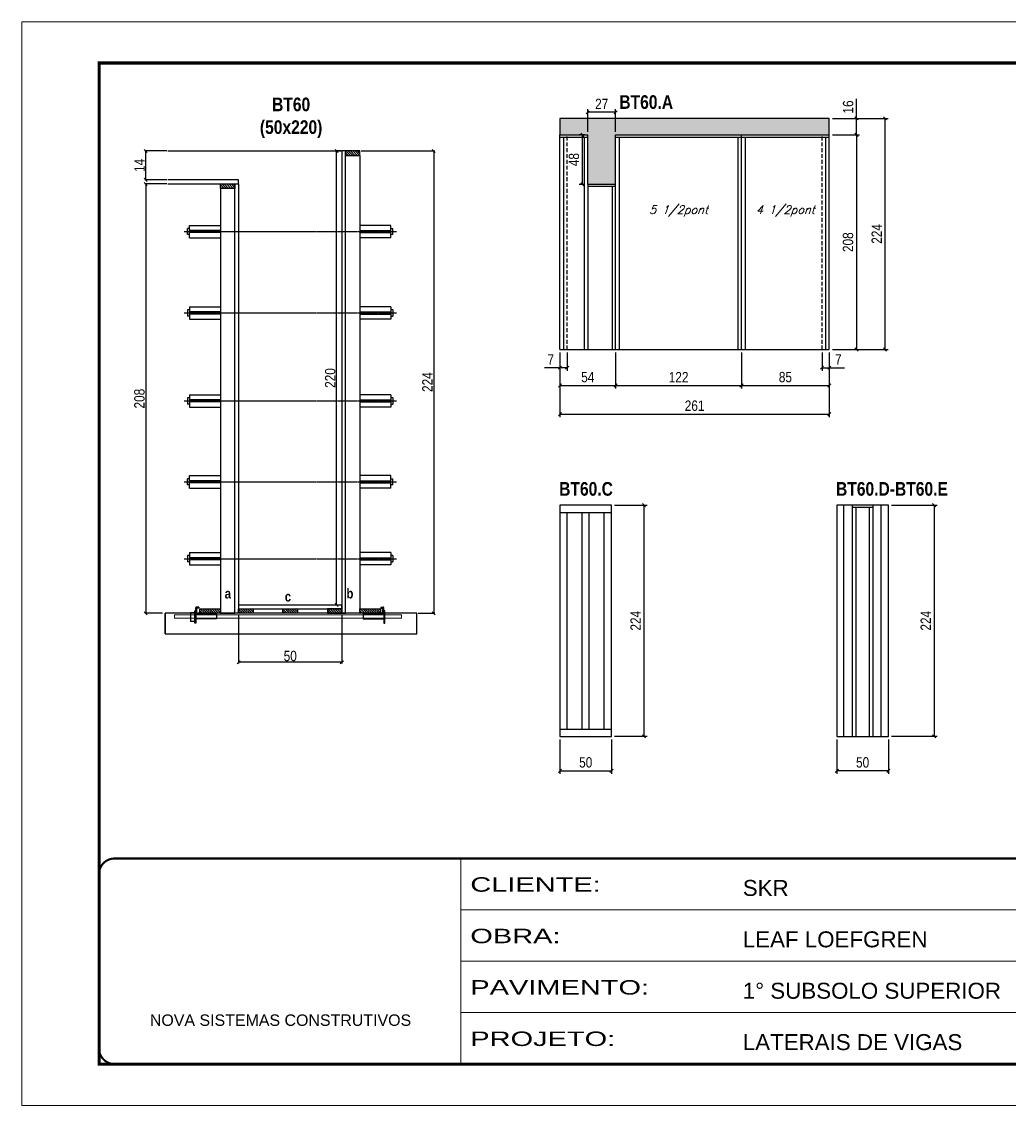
# Model space of a CAD drawing. Extents: x 3309 to 9590, y -2522 to 14608.
# Drawn here: x 8064 to 9021, y 4369 to 5419 of the extents above; entities that cross this region are included whole.
import ezdxf

# ---------------------------------------------------------------- set-up
doc = ezdxf.new("R2010")
doc.units = 0
for name, pattern in [('CONTINUO', [0]), ('DASHED', [0.75, 0.5, -0.25]), ('HIDDEN', [0.375, 0.25, -0.125])]:
    doc.linetypes.add(name, pattern=pattern)
for name, color, linetype in [('barrote', 251, 'Continuous'), ('COTA', 241, 'Continuous'), ('detalhes', 4, 'Continuous'), ('NOMENCLATURA', 7, 'Continuous'), ('Painéis', 200, 'Continuous'), ('presilha', 1, 'Continuous'), ('SARR_2.2x10', 60, 'Continuous'), ('SARR_2.2x7', 40, 'Continuous'), ('SARR_3.5x7', 81, 'Continuous'), ('TENSOR', 3, 'Continuous'), ('texto', 7, 'Continuous')]:
    doc.layers.add(name, color=color, linetype=linetype)
for name, color, linetype, lineweight in [('CONCRETO', 251, 'Continuous', 25), ('Folhas', 255, 'Continuous', 9), ('SARRAFO DE PRESSAO', 251, 'DASHED', 9), ('SCO-___-LAJ', 2, 'Continuous', 0)]:
    doc.layers.add(name, color=color, linetype=linetype, lineweight=lineweight)
doc.styles.add('ARIAL', font='arial.ttf')
doc.styles.add('COTA TECNICA', font='techl___.ttf', dxfattribs={"height": 10})
doc.styles.add('COTA TECNICA 2X', font='techl___.ttf', dxfattribs={"height": 10})
doc.styles.add('Romans', font='romans.shx')
doc.styles.add('TECNICA', font='techb___.ttf', dxfattribs={"height": 10})
doc.styles.add('Tecnologia', font='')
doc.styles.get('Tecnologia').set_extended_font_data('Forgotten Futurist')
doc.dimstyles.new('PAINEL', dxfattribs={"dimtxt": 10, "dimasz": 3, "dimexe": 3, "dimexo": 3, "dimgap": 3, "dimtad": 1, "dimdec": 1, "dimzin": 12, "dimdsep": 46, "dimtxsty": 'COTA TECNICA', "dimblk1": 'OBLIQUE', "dimblk2": 'OBLIQUE', "dimsah": 1, "dimcen": 0.9, "dimclrd": 4, "dimclre": 4, "dimclrt": 240, "dimadec": 1, "dimazin": 3, "dimtfac": 1, "dimtdec": 1, "dimtmove": 0, "dimatfit": 3, "dimfxl": 1, "dimtolj": 1, "dimtzin": 12, "dimarcsym": 0})
doc.dimstyles.new('SECAO', dxfattribs={"dimscale": 0.333333, "dimtxt": 5, "dimasz": 9, "dimexe": 3, "dimexo": 3, "dimgap": 3, "dimtad": 1, "dimdec": 1, "dimlfac": 0.5, "dimzin": 12, "dimdsep": 46, "dimtxsty": 'COTA TECNICA 2X', "dimblk1": 'OBLIQUE', "dimblk2": 'OBLIQUE', "dimsah": 1, "dimcen": 0.9, "dimclrd": 4, "dimclre": 4, "dimclrt": 240, "dimadec": 1, "dimazin": 3, "dimtfac": 1, "dimtdec": 1, "dimtmove": 0, "dimatfit": 3, "dimfxl": 1, "dimtolj": 1, "dimtzin": 12, "dimarcsym": 0})

# ---------------------------------------------------------------- blocks, each defined once
blk = doc.blocks.new('9999999999')
at = {"color": 30, "linetype": 'CONTINUO'}
for p, q in [((98564.6, 34230.2), (98564.6, 34429.4)), ((98564.6, 34379.6), (99584, 34379.6)), ((98564.6, 34329.8), (99488, 34329.8)), ((98564.6, 34280), (99488, 34280))]:
    blk.add_line(p, q, dxfattribs=at)
at = {"color": 30, "linetype": 'CONTINUO', "const_width": 2}
blk.add_lwpolyline([(99584, 34230.2), (99584, 34414.4, 0.414214), (99569, 34429.4), (98229, 34429.4, 0.414214), (98214, 34414.4), (98214, 34245.2, 0.414214), (98229, 34230.2), (99584, 34230.2)], format="xyb", dxfattribs=at)
at = {"layer": 'Folhas'}
blk.add_lwpolyline([(98139, 34190.2), (99624, 34190.2), (99624, 35240.2), (98139, 35240.2)], close=True, dxfattribs=at)
at = {"layer": 'Folhas', "color": 30, "const_width": 3}
blk.add_lwpolyline([(98214, 34230.2), (99584, 34230.2), (99584, 35200.2), (98214, 35200.2)], close=True, dxfattribs=at)
at = {"color": 7, "linetype": 'Continuous', "ltscale": 5, "style": 'ARIAL'}
for s, height, p in [('SKR', 15.48, (98837.7, 34393.1)), ('LEAF LOEFGREN', 15.483, (98837.7, 34343.3)), ('1° SUBSOLO SUPERIOR', 15.483, (98837.7, 34293.5)), ('NOVA SISTEMAS CONSTRUTIVOS', 11.059, (98263.2, 34267.2)), ('LATERAIS DE VIGAS', 15.483, (98837.7, 34243.7))]:
    blk.add_text(s, height=height, dxfattribs=at).set_placement(p)
at = {"layer": 'Folhas', "color": 7, "style": 'Tecnologia', "width": 1.5}
for s, p in [('CLIENTE:', (98573.7, 34397.2)), ('OBRA:', (98573.7, 34347.3)), ('PAVIMENTO:', (98573.7, 34297.5)), ('PROJETO:', (98573.7, 34247.7))]:
    blk.add_text(s, height=14, dxfattribs=at).set_placement(p)
blk = doc.blocks.new('_Oblique')
at = {"color": 0, "linetype": 'ByBlock', "lineweight": -2}
blk.add_line((-0.5, -0.5), (0.5, 0.5), dxfattribs=at)
blk = doc.blocks.new('*D1203')
at = {"layer": 'COTA', "color": 4, "lineweight": -2, "transparency": 16777216}
for p, q in [((8274.6, 4845), (8274.6, 4797.5)), ((8374.6, 4845), (8374.6, 4797.5)), ((8374.6, 4798.5), (8274.6, 4798.5))]:
    blk.add_line(p, q, dxfattribs=at)
at = {"layer": 'Defpoints', "color": 0, "transparency": 16777216}
for p in [(8274.6, 4846), (8374.6, 4846), (8274.6, 4798.5)]:
    blk.add_point(p, dxfattribs=at)
at = {"layer": 'COTA', "color": 4, "lineweight": -2, "transparency": 16777216, "xscale": 3, "yscale": 3, "zscale": 3, "rotation": 180}
blk.add_blockref('_Oblique', (8274.6, 4798.5), dxfattribs=at)
at = {"layer": 'COTA', "color": 4, "lineweight": -2, "transparency": 16777216, "xscale": 3, "yscale": 3, "zscale": 3}
blk.add_blockref('_Oblique', (8374.6, 4798.5), dxfattribs=at)
at = {"layer": 'COTA', "color": 240, "transparency": 16777216, "insert": (8324.6, 4804.6), "char_height": 10, "attachment_point": 5, "style": 'COTA TECNICA 2X'}
blk.add_mtext('\\A1;50', dxfattribs=at)
blk = doc.blocks.new('PRESILHA METÁLICA 1')
at = {"layer": 'presilha'}
for p, q in [((7.5, 10.6), (7.5, 19.9)), ((12, 21), (8.6, 21)), ((9, 11.6), (9, 18.9)), ((12, 19.5), (9.6, 19.5)), ((12, 21), (12, 19.5)), ((0, 13), (6, 13)), ((0, 13), (0, 0)), ((6, 0), (0, 0)), ((6, 15.5), (7.5, 15.5)), ((6, -2.5), (6, 15.5)), ((6, 13), (6, 0)), ((7.5, 15.5), (7.5, -2.5)), ((37.5, 4.1), (7.5, 4.1)), ((37.5, 11), (9.6, 11)), ((37.5, 11), (37.5, 4.1)), ((7.5, -2.5), (6, -2.5))]:
    blk.add_line(p, q, dxfattribs=at)
for centre, radius, start, end in [((8.6, 19.9), 1.14, 90, 180), ((9.6, 18.9), 0.57, 90, 180), ((9.6, 11.6), 0.57, 180, 270)]:
    blk.add_arc(centre, radius, start, end, dxfattribs=at)
blk = doc.blocks.new('PRESILHA METÁLICA 2')
at = {"layer": 'presilha'}
for p, q in [((-5.2, 23.5), (-5.2, 22)), ((-5.2, 23.5), (-1.9, 23.5)), ((-5.2, 22), (-2.8, 22)), ((-2.2, 14.1), (-2.2, 21.4)), ((0.8, 18), (-0.8, 18)), ((-0.8, 18), (-0.8, 0)), ((-0.8, 14.6), (-0.8, 22.4)), ((0.8, 0), (0.8, 18)), ((-30.8, 13.5), (-30.8, 6.6)), ((-30.8, 13.5), (-2.8, 13.5)), ((-30.8, 6.6), (-0.8, 6.6)), ((-0.8, 0), (0.8, 0))]:
    blk.add_line(p, q, dxfattribs=at)
for centre, radius, start, end in [((-2.8, 21.4), 0.57, 0, 90), ((-1.9, 22.4), 1.14, 0, 90), ((-2.8, 14.1), 0.57, 270, 0)]:
    blk.add_arc(centre, radius, start, end, dxfattribs=at)
blk = doc.blocks.new('*D1204')
at = {"layer": 'COTA', "color": 4, "lineweight": -2, "transparency": 16777216}
for p, q in [((8393.2, 5294), (8464.6, 5294)), ((8463.6, 5294), (8463.6, 4846)), ((8448.4, 4846), (8464.6, 4846))]:
    blk.add_line(p, q, dxfattribs=at)
at = {"layer": 'Defpoints', "color": 0, "transparency": 16777216}
for p in [(8392.2, 5294), (8447.4, 4846), (8463.6, 4846)]:
    blk.add_point(p, dxfattribs=at)
at = {"layer": 'COTA', "color": 4, "lineweight": -2, "transparency": 16777216, "xscale": 3, "yscale": 3, "zscale": 3}
for p, rotation in [((8463.6, 5294), 90), ((8463.6, 4846), 270)]:
    blk.add_blockref('_Oblique', p, dxfattribs=dict(at, rotation=rotation))
at = {"layer": 'COTA', "color": 240, "transparency": 16777216, "insert": (8457.5, 5070), "char_height": 10, "attachment_point": 5, "rotation": 90, "style": 'COTA TECNICA 2X'}
blk.add_mtext('\\A1;224', dxfattribs=at)
blk = doc.blocks.new('*D1205')
at = {"layer": 'COTA', "color": 4, "lineweight": -2, "transparency": 16777216}
for p, q in [((8204.9, 5262), (8183.6, 5262)), ((8184.6, 5262), (8184.6, 4846)), ((8200.7, 4846), (8183.6, 4846))]:
    blk.add_line(p, q, dxfattribs=at)
at = {"layer": 'Defpoints', "color": 0, "transparency": 16777216}
for p in [(8205.9, 5262, 0), (8184.6, 4846), (8201.7, 4846)]:
    blk.add_point(p, dxfattribs=at)
at = {"layer": 'COTA', "color": 4, "lineweight": -2, "transparency": 16777216, "xscale": 3, "yscale": 3, "zscale": 3}
for p, rotation in [((8184.6, 5262), 90), ((8184.6, 4846), 270)]:
    blk.add_blockref('_Oblique', p, dxfattribs=dict(at, rotation=rotation))
at = {"layer": 'COTA', "color": 240, "transparency": 16777216, "insert": (8178.5, 5054), "char_height": 10, "attachment_point": 5, "rotation": 90, "style": 'COTA TECNICA 2X'}
blk.add_mtext('\\A1;208', dxfattribs=at)
blk = doc.blocks.new('*D1206')
at = {"layer": 'COTA', "color": 4, "lineweight": -2, "transparency": 16777216}
for p, q in [((8373.6, 5294), (8368.5, 5294)), ((8369.5, 4854), (8369.5, 5294)), ((8373.6, 4854), (8368.5, 4854))]:
    blk.add_line(p, q, dxfattribs=at)
at = {"layer": 'Defpoints', "color": 0, "transparency": 16777216}
for p in [(8369.5, 5294), (8374.6, 5294), (8374.6, 4854)]:
    blk.add_point(p, dxfattribs=at)
at = {"layer": 'COTA', "color": 4, "lineweight": -2, "transparency": 16777216, "xscale": 3, "yscale": 3, "zscale": 3}
for p, rotation in [((8369.5, 5294), 90), ((8369.5, 4854), 270)]:
    blk.add_blockref('_Oblique', p, dxfattribs=dict(at, rotation=rotation))
at = {"layer": 'COTA', "color": 240, "transparency": 16777216, "insert": (8363.4, 5074), "char_height": 10, "attachment_point": 5, "rotation": 90, "style": 'COTA TECNICA 2X'}
blk.add_mtext('\\A1;220', dxfattribs=at)
blk = doc.blocks.new('*D1207')
at = {"layer": 'COTA', "color": 4, "lineweight": -2, "transparency": 16777216}
for p, q in [((8204.9, 5294), (8183.6, 5294)), ((8184.6, 5266), (8184.6, 5294)), ((8204.9, 5266), (8183.6, 5266))]:
    blk.add_line(p, q, dxfattribs=at)
at = {"layer": 'Defpoints', "color": 0, "transparency": 16777216}
for p in [(8184.6, 5294), (8205.9, 5294), (8205.9, 5266)]:
    blk.add_point(p, dxfattribs=at)
at = {"layer": 'COTA', "color": 4, "lineweight": -2, "transparency": 16777216, "xscale": 3, "yscale": 3, "zscale": 3}
for p, rotation in [((8184.6, 5294), 90), ((8184.6, 5266), 270)]:
    blk.add_blockref('_Oblique', p, dxfattribs=dict(at, rotation=rotation))
at = {"layer": 'COTA', "color": 240, "transparency": 16777216, "insert": (8178.6, 5280), "char_height": 10, "attachment_point": 5, "rotation": 90, "style": 'COTA TECNICA 2X'}
blk.add_mtext('\\A1;14', dxfattribs=at)
blk = doc.blocks.new('*D1208')
at = {"layer": 'COTA', "color": 4, "linetype": 'ByBlock', "lineweight": -2, "transparency": 16777216}
for p, q in [((8585.9, 5098.6), (8585.9, 5063.7)), ((8639.9, 5098.6), (8639.9, 5063.7)), ((8585.9, 5066.7), (8639.9, 5066.7))]:
    blk.add_line(p, q, dxfattribs=at)
at = {"layer": 'Defpoints', "color": 0, "linetype": 'ByBlock', "transparency": 16777216}
for p in [(8585.9, 5101.6), (8639.9, 5101.6), (8639.9, 5066.7)]:
    blk.add_point(p, dxfattribs=at)
at = {"layer": 'COTA', "color": 4, "linetype": 'ByBlock', "lineweight": -2, "transparency": 16777216, "xscale": 3, "yscale": 3, "zscale": 3, "rotation": 180}
blk.add_blockref('_Oblique', (8585.9, 5066.7), dxfattribs=at)
at = {"layer": 'COTA', "color": 4, "linetype": 'ByBlock', "lineweight": -2, "transparency": 16777216, "xscale": 3, "yscale": 3, "zscale": 3}
blk.add_blockref('_Oblique', (8639.9, 5066.7), dxfattribs=at)
at = {"layer": 'COTA', "color": 240, "linetype": 'ByBlock', "transparency": 16777216, "insert": (8612.9, 5074.8), "char_height": 10, "attachment_point": 5, "style": 'COTA TECNICA'}
blk.add_mtext('\\A1;54', dxfattribs=at)
blk = doc.blocks.new('*D1209')
at = {"layer": 'COTA', "color": 4, "linetype": 'ByBlock', "lineweight": -2, "transparency": 16777216}
for p, q in [((8639.9, 5098.6), (8639.9, 5063.7)), ((8761.9, 5098.6), (8761.9, 5063.7)), ((8639.9, 5066.7), (8761.9, 5066.7))]:
    blk.add_line(p, q, dxfattribs=at)
at = {"layer": 'Defpoints', "color": 0, "linetype": 'ByBlock', "transparency": 16777216}
for p in [(8639.9, 5101.6), (8761.9, 5101.6), (8761.9, 5066.7)]:
    blk.add_point(p, dxfattribs=at)
at = {"layer": 'COTA', "color": 4, "linetype": 'ByBlock', "lineweight": -2, "transparency": 16777216, "xscale": 3, "yscale": 3, "zscale": 3, "rotation": 180}
blk.add_blockref('_Oblique', (8639.9, 5066.7), dxfattribs=at)
at = {"layer": 'COTA', "color": 4, "linetype": 'ByBlock', "lineweight": -2, "transparency": 16777216, "xscale": 3, "yscale": 3, "zscale": 3}
blk.add_blockref('_Oblique', (8761.9, 5066.7), dxfattribs=at)
at = {"layer": 'COTA', "color": 240, "linetype": 'ByBlock', "transparency": 16777216, "insert": (8700.9, 5074.8), "char_height": 10, "attachment_point": 5, "style": 'COTA TECNICA'}
blk.add_mtext('\\A1;122', dxfattribs=at)
blk = doc.blocks.new('*D1221')
at = {"layer": 'COTA', "color": 4, "linetype": 'ByBlock', "lineweight": -2, "transparency": 16777216}
for p, q in [((8585.9, 5098.6), (8585.9, 5036)), ((8846.9, 5098.6), (8846.9, 5036)), ((8585.9, 5039), (8846.9, 5039))]:
    blk.add_line(p, q, dxfattribs=at)
at = {"layer": 'Defpoints', "color": 0, "linetype": 'ByBlock', "transparency": 16777216}
for p in [(8585.9, 5101.6), (8846.9, 5101.6), (8846.9, 5039)]:
    blk.add_point(p, dxfattribs=at)
at = {"layer": 'COTA', "color": 4, "linetype": 'ByBlock', "lineweight": -2, "transparency": 16777216, "xscale": 3, "yscale": 3, "zscale": 3, "rotation": 180}
blk.add_blockref('_Oblique', (8585.9, 5039), dxfattribs=at)
at = {"layer": 'COTA', "color": 4, "linetype": 'ByBlock', "lineweight": -2, "transparency": 16777216, "xscale": 3, "yscale": 3, "zscale": 3}
blk.add_blockref('_Oblique', (8846.9, 5039), dxfattribs=at)
at = {"layer": 'COTA', "color": 240, "linetype": 'ByBlock', "transparency": 16777216, "insert": (8716.4, 5047.1), "char_height": 10, "attachment_point": 5, "style": 'COTA TECNICA'}
blk.add_mtext('\\A1;261', dxfattribs=at)
blk = doc.blocks.new('*D1222')
at = {"layer": 'COTA', "color": 4, "lineweight": -2, "transparency": 16777216}
for p, q in [((8839.9, 5098.6), (8839.9, 5080.9)), ((8846.9, 5098.6), (8846.9, 5080.9)), ((8839.9, 5083.9), (8846.9, 5083.9)), ((8846.9, 5083.9), (8861.6, 5083.9))]:
    blk.add_line(p, q, dxfattribs=at)
at = {"layer": 'Defpoints', "color": 0, "transparency": 16777216}
for p in [(8839.9, 5101.6), (8846.9, 5101.6), (8846.9, 5083.9)]:
    blk.add_point(p, dxfattribs=at)
at = {"layer": 'COTA', "color": 4, "lineweight": -2, "transparency": 16777216, "xscale": 3, "yscale": 3, "zscale": 3, "rotation": 180}
blk.add_blockref('_Oblique', (8839.9, 5083.9), dxfattribs=at)
at = {"layer": 'COTA', "color": 4, "lineweight": -2, "transparency": 16777216, "xscale": 3, "yscale": 3, "zscale": 3}
blk.add_blockref('_Oblique', (8846.9, 5083.9), dxfattribs=at)
at = {"layer": 'COTA', "color": 240, "transparency": 16777216, "insert": (8855.7, 5092), "char_height": 10, "attachment_point": 5, "style": 'COTA TECNICA'}
blk.add_mtext('\\A1;7', dxfattribs=at)
blk = doc.blocks.new('*D1223')
at = {"layer": 'COTA', "color": 4, "lineweight": -2, "transparency": 16777216}
for p, q in [((8585.9, 5098.6), (8585.9, 5080.9)), ((8592.9, 5098.6), (8592.9, 5080.9)), ((8585.9, 5083.9), (8571.1, 5083.9)), ((8592.9, 5083.9), (8585.9, 5083.9))]:
    blk.add_line(p, q, dxfattribs=at)
at = {"layer": 'Defpoints', "color": 0, "transparency": 16777216}
for p in [(8585.9, 5101.6), (8592.9, 5101.6), (8585.9, 5083.9)]:
    blk.add_point(p, dxfattribs=at)
at = {"layer": 'COTA', "color": 4, "lineweight": -2, "transparency": 16777216, "xscale": 3, "yscale": 3, "zscale": 3, "rotation": 180}
blk.add_blockref('_Oblique', (8585.9, 5083.9), dxfattribs=at)
at = {"layer": 'COTA', "color": 4, "lineweight": -2, "transparency": 16777216, "xscale": 3, "yscale": 3, "zscale": 3}
blk.add_blockref('_Oblique', (8592.9, 5083.9), dxfattribs=at)
at = {"layer": 'COTA', "color": 240, "transparency": 16777216, "insert": (8577, 5092), "char_height": 10, "attachment_point": 5, "style": 'COTA TECNICA'}
blk.add_mtext('\\A1;7', dxfattribs=at)
blk = doc.blocks.new('*D1224')
at = {"layer": 'COTA', "color": 4, "lineweight": -2, "transparency": 16777216}
for p, q in [((8612.9, 5312.6), (8612.9, 5334.5)), ((8639.9, 5312.6), (8639.9, 5334.5)), ((8639.9, 5331.5), (8612.9, 5331.5))]:
    blk.add_line(p, q, dxfattribs=at)
at = {"layer": 'Defpoints', "color": 0, "transparency": 16777216}
for p in [(8612.9, 5331.5), (8612.9, 5309.6), (8639.9, 5309.6)]:
    blk.add_point(p, dxfattribs=at)
at = {"layer": 'COTA', "color": 4, "lineweight": -2, "transparency": 16777216, "xscale": 3, "yscale": 3, "zscale": 3, "rotation": 180}
blk.add_blockref('_Oblique', (8612.9, 5331.5), dxfattribs=at)
at = {"layer": 'COTA', "color": 4, "lineweight": -2, "transparency": 16777216, "xscale": 3, "yscale": 3, "zscale": 3}
blk.add_blockref('_Oblique', (8639.9, 5331.5), dxfattribs=at)
at = {"layer": 'COTA', "color": 240, "transparency": 16777216, "insert": (8626.4, 5339.6), "char_height": 10, "attachment_point": 5, "style": 'COTA TECNICA'}
blk.add_mtext('\\A1;27', dxfattribs=at)
blk = doc.blocks.new('*D1225')
at = {"layer": 'COTA', "color": 4, "lineweight": -2, "transparency": 16777216}
for p, q in [((8849.9, 5309.6), (8876.3, 5309.6)), ((8873.3, 5309.6), (8873.3, 5101.6)), ((8849.9, 5101.6), (8876.3, 5101.6))]:
    blk.add_line(p, q, dxfattribs=at)
at = {"layer": 'Defpoints', "color": 0, "transparency": 16777216}
for p in [(8846.9, 5309.6), (8846.9, 5101.6), (8873.3, 5101.6)]:
    blk.add_point(p, dxfattribs=at)
at = {"layer": 'COTA', "color": 4, "lineweight": -2, "transparency": 16777216, "xscale": 3, "yscale": 3, "zscale": 3}
for p, rotation in [((8873.3, 5309.6), 90), ((8873.3, 5101.6), 270)]:
    blk.add_blockref('_Oblique', p, dxfattribs=dict(at, rotation=rotation))
at = {"layer": 'COTA', "color": 240, "transparency": 16777216, "insert": (8865.1, 5205.6), "char_height": 10, "attachment_point": 5, "rotation": 90, "style": 'COTA TECNICA'}
blk.add_mtext('\\A1;208', dxfattribs=at)
blk = doc.blocks.new('*D1217')
at = {"layer": 'COTA', "color": 4, "lineweight": -2, "transparency": 16777216}
for p, q in [((8638.9, 4950.8), (8670.3, 4950.8)), ((8667.3, 4950.8), (8667.3, 4726.8)), ((8638.9, 4726.8), (8670.3, 4726.8))]:
    blk.add_line(p, q, dxfattribs=at)
at = {"layer": 'Defpoints', "color": 0, "transparency": 16777216}
for p in [(8635.9, 4950.8), (8635.9, 4726.8), (8667.3, 4726.8)]:
    blk.add_point(p, dxfattribs=at)
at = {"layer": 'COTA', "color": 4, "lineweight": -2, "transparency": 16777216, "xscale": 3, "yscale": 3, "zscale": 3}
for p, rotation in [((8667.3, 4950.8), 90), ((8667.3, 4726.8), 270)]:
    blk.add_blockref('_Oblique', p, dxfattribs=dict(at, rotation=rotation))
at = {"layer": 'COTA', "color": 240, "transparency": 16777216, "insert": (8659.3, 4838.8), "char_height": 10, "attachment_point": 5, "rotation": 90, "style": 'COTA TECNICA'}
blk.add_mtext('\\A1;224', dxfattribs=at)
blk = doc.blocks.new('*D1218')
at = {"layer": 'COTA', "color": 4, "lineweight": -2, "transparency": 16777216}
for p, q in [((8585.9, 4723.8), (8585.9, 4690.4)), ((8635.9, 4723.8), (8635.9, 4690.4)), ((8585.9, 4693.4), (8635.9, 4693.4))]:
    blk.add_line(p, q, dxfattribs=at)
at = {"layer": 'Defpoints', "color": 0, "transparency": 16777216}
for p in [(8585.9, 4726.8), (8635.9, 4726.8), (8635.9, 4693.4)]:
    blk.add_point(p, dxfattribs=at)
at = {"layer": 'COTA', "color": 4, "lineweight": -2, "transparency": 16777216, "xscale": 3, "yscale": 3, "zscale": 3, "rotation": 180}
blk.add_blockref('_Oblique', (8585.9, 4693.4), dxfattribs=at)
at = {"layer": 'COTA', "color": 4, "lineweight": -2, "transparency": 16777216, "xscale": 3, "yscale": 3, "zscale": 3}
blk.add_blockref('_Oblique', (8635.9, 4693.4), dxfattribs=at)
at = {"layer": 'COTA', "color": 240, "transparency": 16777216, "insert": (8610.9, 4701.5), "char_height": 10, "attachment_point": 5, "style": 'COTA TECNICA'}
blk.add_mtext('\\A1;50', dxfattribs=at)
blk = doc.blocks.new('*D1219')
at = {"layer": 'COTA', "color": 4, "lineweight": -2, "transparency": 16777216}
for p, q in [((8907.2, 4950.8), (8951.5, 4950.8)), ((8948.5, 4950.8), (8948.5, 4726.8)), ((8907.2, 4726.8), (8951.5, 4726.8))]:
    blk.add_line(p, q, dxfattribs=at)
at = {"layer": 'Defpoints', "color": 0, "transparency": 16777216}
for p in [(8904.2, 4950.8), (8904.2, 4726.8), (8948.5, 4726.8)]:
    blk.add_point(p, dxfattribs=at)
at = {"layer": 'COTA', "color": 4, "lineweight": -2, "transparency": 16777216, "xscale": 3, "yscale": 3, "zscale": 3}
for p, rotation in [((8948.5, 4950.8), 90), ((8948.5, 4726.8), 270)]:
    blk.add_blockref('_Oblique', p, dxfattribs=dict(at, rotation=rotation))
at = {"layer": 'COTA', "color": 240, "transparency": 16777216, "insert": (8940.4, 4838.8), "char_height": 10, "attachment_point": 5, "rotation": 90, "style": 'COTA TECNICA'}
blk.add_mtext('\\A1;224', dxfattribs=at)
blk = doc.blocks.new('*D1220')
at = {"layer": 'COTA', "color": 4, "lineweight": -2, "transparency": 16777216}
for p, q in [((8854.2, 4723.8), (8854.2, 4690.4)), ((8904.2, 4723.8), (8904.2, 4690.4)), ((8904.2, 4693.4), (8854.2, 4693.4))]:
    blk.add_line(p, q, dxfattribs=at)
at = {"layer": 'Defpoints', "color": 0, "transparency": 16777216}
for p in [(8854.2, 4726.8), (8904.2, 4726.8), (8854.2, 4693.4)]:
    blk.add_point(p, dxfattribs=at)
at = {"layer": 'COTA', "color": 4, "lineweight": -2, "transparency": 16777216, "xscale": 3, "yscale": 3, "zscale": 3, "rotation": 180}
blk.add_blockref('_Oblique', (8854.2, 4693.4), dxfattribs=at)
at = {"layer": 'COTA', "color": 4, "lineweight": -2, "transparency": 16777216, "xscale": 3, "yscale": 3, "zscale": 3}
blk.add_blockref('_Oblique', (8904.2, 4693.4), dxfattribs=at)
at = {"layer": 'COTA', "color": 240, "transparency": 16777216, "insert": (8879.2, 4701.5), "char_height": 10, "attachment_point": 5, "style": 'COTA TECNICA'}
blk.add_mtext('\\A1;50', dxfattribs=at)
blk = doc.blocks.new('*D1226')
at = {"layer": 'COTA', "color": 4, "lineweight": -2, "transparency": 16777216}
for p, q in [((8761.9, 5098.6), (8761.9, 5063.7)), ((8846.9, 5098.6), (8846.9, 5063.7)), ((8761.9, 5066.7), (8846.9, 5066.7))]:
    blk.add_line(p, q, dxfattribs=at)
at = {"layer": 'Defpoints', "color": 0, "transparency": 16777216}
for p in [(8761.9, 5101.6), (8846.9, 5101.6), (8846.9, 5066.7)]:
    blk.add_point(p, dxfattribs=at)
at = {"layer": 'COTA', "color": 4, "lineweight": -2, "transparency": 16777216, "xscale": 3, "yscale": 3, "zscale": 3, "rotation": 180}
blk.add_blockref('_Oblique', (8761.9, 5066.7), dxfattribs=at)
at = {"layer": 'COTA', "color": 4, "lineweight": -2, "transparency": 16777216, "xscale": 3, "yscale": 3, "zscale": 3}
blk.add_blockref('_Oblique', (8846.9, 5066.7), dxfattribs=at)
at = {"layer": 'COTA', "color": 240, "transparency": 16777216, "insert": (8804.4, 5074.8), "char_height": 10, "attachment_point": 5, "style": 'COTA TECNICA'}
blk.add_mtext('\\A1;85', dxfattribs=at)
blk = doc.blocks.new('*D1227')
at = {"layer": 'COTA', "color": 4, "lineweight": -2, "transparency": 16777216}
for p, q in [((8873.3, 5325.6), (8873.3, 5344.6)), ((8849.9, 5325.6), (8876.3, 5325.6)), ((8873.3, 5309.6), (8873.3, 5325.6)), ((8849.9, 5309.6), (8876.3, 5309.6))]:
    blk.add_line(p, q, dxfattribs=at)
at = {"layer": 'Defpoints', "color": 0, "transparency": 16777216}
for p in [(8846.9, 5325.6), (8873.3, 5325.6), (8846.9, 5309.6)]:
    blk.add_point(p, dxfattribs=at)
at = {"layer": 'COTA', "color": 4, "lineweight": -2, "transparency": 16777216, "xscale": 3, "yscale": 3, "zscale": 3}
for p, rotation in [((8873.3, 5325.6), 90), ((8873.3, 5309.6), 270)]:
    blk.add_blockref('_Oblique', p, dxfattribs=dict(at, rotation=rotation))
at = {"layer": 'COTA', "color": 240, "transparency": 16777216, "insert": (8865.2, 5336.6), "char_height": 10, "attachment_point": 5, "rotation": 90, "style": 'COTA TECNICA'}
blk.add_mtext('\\A1;16', dxfattribs=at)
blk = doc.blocks.new('*D1228')
at = {"layer": 'COTA', "color": 4, "lineweight": -2, "transparency": 16777216}
for p, q in [((8849.9, 5325.6), (8904, 5325.6)), ((8901, 5101.6), (8901, 5325.6)), ((8849.9, 5101.6), (8904, 5101.6))]:
    blk.add_line(p, q, dxfattribs=at)
at = {"layer": 'Defpoints', "color": 0, "transparency": 16777216}
for p in [(8846.9, 5325.6), (8901, 5325.6), (8846.9, 5101.6)]:
    blk.add_point(p, dxfattribs=at)
at = {"layer": 'COTA', "color": 4, "lineweight": -2, "transparency": 16777216, "xscale": 3, "yscale": 3, "zscale": 3}
for p, rotation in [((8901, 5325.6), 90), ((8901, 5101.6), 270)]:
    blk.add_blockref('_Oblique', p, dxfattribs=dict(at, rotation=rotation))
at = {"layer": 'COTA', "color": 240, "transparency": 16777216, "insert": (8892.9, 5213.6), "char_height": 10, "attachment_point": 5, "rotation": 90, "style": 'COTA TECNICA'}
blk.add_mtext('\\A1;224', dxfattribs=at)
blk = doc.blocks.new('*D1229')
at = {"layer": 'COTA', "color": 4, "lineweight": -2, "transparency": 16777216}
for p, q in [((8609.9, 5309.6), (8604.6, 5309.6)), ((8607.6, 5309.6), (8607.6, 5261.6)), ((8609.9, 5261.6), (8604.6, 5261.6))]:
    blk.add_line(p, q, dxfattribs=at)
at = {"layer": 'Defpoints', "color": 0, "transparency": 16777216}
for p in [(8612.9, 5309.6), (8607.6, 5261.6), (8612.9, 5261.6)]:
    blk.add_point(p, dxfattribs=at)
at = {"layer": 'COTA', "color": 4, "lineweight": -2, "transparency": 16777216, "xscale": 3, "yscale": 3, "zscale": 3}
for p, rotation in [((8607.6, 5309.6), 90), ((8607.6, 5261.6), 270)]:
    blk.add_blockref('_Oblique', p, dxfattribs=dict(at, rotation=rotation))
at = {"layer": 'COTA', "color": 240, "transparency": 16777216, "insert": (8599.5, 5285.6), "char_height": 10, "attachment_point": 5, "rotation": 90, "style": 'COTA TECNICA'}
blk.add_mtext('\\A1;48', dxfattribs=at)

msp = doc.modelspace()

# ---------------------------------------------------------------- hatches: boundary and pattern name
at = {"layer": 'COTA'}
h = msp.add_hatch(dxfattribs=at)
h.set_pattern_fill('AR-CONC', color=256, scale=0.03)
h.set_pattern_definition([(50, (4393.2115, -4e-12), (5.46554, -0.4781726), [0.5715, -6.2865]), (355, (4393.2115, -4e-12), (-1.0573026, 5.7317054), [0.4572, -5.0292175]), (100.451445, (4393.667, -0.04), (4.4082374, 5.2535326), [0.4857003, -5.3427073]), (46.1842, (4393.2115, 1.524), (8.132371, -1.26127), [0.85725, -9.42975]), (96.63556, (4393.889, 1.419), (7.122124, 7.422784), [0.728551, -8.014068]), (351.18415, (4393.2115, 1.524), (7.122124, 7.422784), [0.685799, -7.543792]), (21, (4393.9735, 1.143), (4.5484317, -3.067956), [0.5715, -6.2865]), (326, (4393.9735, 1.143), (1.854061, 5.525639), [0.4572, -5.0292]), (71.451445, (4394.3525, 0.8873), (6.4024926, 2.457683), [0.4857003, -5.342698]), (37.5, (4393.2115, -4e-12), (0.0926581, 2.53665117), [0, -4.96824, 0, -5.1054, 0, -5.04825]), (7.5, (4393.2115, -4e-12), (2.0045899, 3.0054172), [0, -2.91084, 0, -4.85394, 0, -1.92405]), (327.5, (4391.5122, -4e-12), (4.06771786, -0.1718623), [0, -1.905, 0, -5.9436, 0, -7.8867]), (317.5, (4390.7502, -4e-12), (4.4438754, 0.7627947), [0, -2.4765, 0, -3.94716, 0, -5.6007])])
h.paths.add_polyline_path([(8612.88, 5261.6), (8639.88, 5261.6), (8639.88, 5309.6), (8846.88, 5309.6), (8846.88, 5325.6), (8585.88, 5325.6), (8585.88, 5309.6), (8612.88, 5309.6)])
at = {"layer": 'SARR_2.2x10'}
h = msp.add_hatch(dxfattribs=at)
h.set_pattern_fill('ANSI31', color=256, scale=0.5, angle=90)
h.set_pattern_definition([(135, (41430.494, -118666.1891), (-1.122532015, -1.122532015), [])])
h.paths.add_polyline_path([(8236.96, 4850.38), (8236.96, 4845.98), (8256.96, 4845.98), (8256.96, 4850.38)])
h = msp.add_hatch(dxfattribs=at)
h.set_pattern_fill('ANSI31', color=256, scale=0.5, angle=90)
h.set_pattern_definition([(135, (41585.694, -118666.1891), (-1.122532015, -1.122532015), [])])
h.paths.add_polyline_path([(8392.16, 4850.38), (8392.16, 4845.98), (8412.16, 4845.98), (8412.16, 4850.38)])
at = {"layer": 'SARR_2.2x7'}
h = msp.add_hatch(dxfattribs=at)
h.set_pattern_fill('ANSI31', color=256, scale=0.5, angle=90)
h.set_pattern_definition([(135, (41506.494, -118222.5891), (-1.122532015, -1.122532015), [])])
h.paths.add_polyline_path([(8378.16, 5293.98), (8378.16, 5289.58), (8392.16, 5289.58), (8392.16, 5293.98)])
h = msp.add_hatch(dxfattribs=at)
h.set_pattern_fill('ANSI31', color=256, scale=0.5, angle=90)
h.set_pattern_definition([(135, (41424.494, -118254.5891), (-1.122532015, -1.122532015), [])])
h.paths.add_polyline_path([(8270.96, 5261.98), (8270.96, 5257.58), (8256.96, 5257.58), (8256.96, 5261.98)])
h = msp.add_hatch(dxfattribs=at)
h.set_pattern_fill('ANSI31', color=256, scale=0.5, angle=90)
h.set_pattern_definition([(135, (41510.094, -118666.1891), (-1.122532015, -1.122532015), [])])
h.paths.add_polyline_path([(8288.56, 4845.98), (8288.56, 4850.38), (8274.56, 4850.38), (8274.56, 4845.98)])
h = msp.add_hatch(dxfattribs=at)
h.set_pattern_fill('ANSI31', color=256, scale=0.5, angle=90)
h.set_pattern_definition([(135, (41553.094, -118666.1891), (-1.122532015, -1.122532015), [])])
h.paths.add_polyline_path([(8331.56, 4845.98), (8331.56, 4850.38), (8317.56, 4850.38), (8317.56, 4845.98)])
h = msp.add_hatch(dxfattribs=at)
h.set_pattern_fill('ANSI31', color=256, scale=0.5, angle=90)
h.set_pattern_definition([(135, (41572.094, -118666.1891), (-1.122532015, -1.122532015), [])])
h.paths.add_polyline_path([(8360.56, 4850.38), (8360.56, 4845.98), (8374.56, 4845.98), (8374.56, 4850.38)])

# ---------------------------------------------------------------- linework, layer by layer
at = {"ltscale": 3}
for p, q in [((8224.96, 5212.89), (8224.96, 5218.89)), ((8226.96, 5218.89), (8224.96, 5218.89)), ((8226.96, 5209.89), (8226.96, 5221.89)), ((8226.96, 5221.89), (8256.96, 5221.89)), ((8422.16, 5221.89), (8392.16, 5221.89)), ((8422.16, 5209.89), (8422.16, 5221.89)), ((8422.16, 5218.89), (8424.16, 5218.89)), ((8424.16, 5212.89), (8424.16, 5218.89)), ((8226.96, 5212.89), (8224.96, 5212.89)), ((8256.96, 5216.89), (8226.96, 5216.89)), ((8256.96, 5214.89), (8226.96, 5214.89)), ((8226.96, 5209.89), (8256.96, 5209.89)), ((8392.16, 5216.89), (8422.16, 5216.89)), ((8392.16, 5214.89), (8422.16, 5214.89)), ((8422.16, 5209.89), (8392.16, 5209.89)), ((8424.16, 5212.89), (8422.16, 5212.89)), ((8224.96, 5139.98), (8224.96, 5133.98)), ((8226.96, 5139.98), (8224.96, 5139.98)), ((8226.96, 5142.98), (8226.96, 5130.98)), ((8226.96, 5142.98), (8256.96, 5142.98)), ((8256.96, 5137.98), (8226.96, 5137.98)), ((8256.96, 5135.98), (8226.96, 5135.98)), ((8422.16, 5142.98), (8392.16, 5142.98)), ((8392.16, 5137.98), (8422.16, 5137.98)), ((8392.16, 5135.98), (8422.16, 5135.98)), ((8422.16, 5142.98), (8422.16, 5130.98)), ((8424.16, 5139.98), (8422.16, 5139.98)), ((8424.16, 5139.98), (8424.16, 5133.98)), ((8226.96, 5133.98), (8224.96, 5133.98)), ((8226.96, 5130.98), (8256.96, 5130.98)), ((8422.16, 5130.98), (8392.16, 5130.98)), ((8422.16, 5133.98), (8424.16, 5133.98)), ((8224.96, 5054.78), (8224.96, 5048.78)), ((8226.96, 5054.78), (8224.96, 5054.78)), ((8226.96, 5057.78), (8226.96, 5045.78)), ((8226.96, 5057.78), (8256.96, 5057.78)), ((8256.96, 5052.78), (8226.96, 5052.78)), ((8256.96, 5050.78), (8226.96, 5050.78)), ((8422.16, 5057.78), (8392.16, 5057.78)), ((8392.16, 5052.78), (8422.16, 5052.78)), ((8392.16, 5050.78), (8422.16, 5050.78)), ((8422.16, 5057.78), (8422.16, 5045.78)), ((8424.16, 5054.78), (8422.16, 5054.78)), ((8424.16, 5054.78), (8424.16, 5048.78)), ((8226.96, 5048.78), (8224.96, 5048.78)), ((8226.96, 5045.78), (8256.96, 5045.78)), ((8422.16, 5045.78), (8392.16, 5045.78)), ((8422.16, 5048.78), (8424.16, 5048.78)), ((8226.96, 4967.4), (8226.96, 4979.4)), ((8226.96, 4979.4), (8256.96, 4979.4)), ((8422.16, 4979.4), (8392.16, 4979.4)), ((8422.16, 4967.4), (8422.16, 4979.4)), ((8224.96, 4970.4), (8224.96, 4976.4)), ((8226.96, 4976.4), (8224.96, 4976.4)), ((8226.96, 4970.4), (8224.96, 4970.4)), ((8256.96, 4974.4), (8226.96, 4974.4)), ((8256.96, 4972.4), (8226.96, 4972.4)), ((8226.96, 4967.4), (8256.96, 4967.4)), ((8392.16, 4974.4), (8422.16, 4974.4)), ((8392.16, 4972.4), (8422.16, 4972.4)), ((8422.16, 4967.4), (8392.16, 4967.4)), ((8422.16, 4976.4), (8424.16, 4976.4)), ((8424.16, 4970.4), (8422.16, 4970.4)), ((8424.16, 4970.4), (8424.16, 4976.4)), ((8226.96, 4904.89), (8226.96, 4892.89)), ((8226.96, 4904.89), (8256.96, 4904.89)), ((8422.16, 4904.89), (8392.16, 4904.89)), ((8422.16, 4904.89), (8422.16, 4892.89)), ((8224.96, 4901.89), (8224.96, 4895.89)), ((8226.96, 4901.89), (8224.96, 4901.89)), ((8226.96, 4895.89), (8224.96, 4895.89)), ((8256.96, 4899.89), (8226.96, 4899.89)), ((8256.96, 4897.89), (8226.96, 4897.89)), ((8392.16, 4899.89), (8422.16, 4899.89)), ((8392.16, 4897.89), (8422.16, 4897.89)), ((8424.16, 4901.89), (8422.16, 4901.89)), ((8422.16, 4895.89), (8424.16, 4895.89)), ((8424.16, 4901.89), (8424.16, 4895.89)), ((8226.96, 4892.89), (8256.96, 4892.89)), ((8422.16, 4892.89), (8392.16, 4892.89))]:
    msp.add_line(p, q, dxfattribs=at)
at = {"layer": 'barrote'}
msp.add_lwpolyline([(8203.5, 4825.98), (8447.42, 4825.98), (8447.42, 4845.98), (8203.5, 4845.98)], close=True, dxfattribs=at)
at = {"layer": 'CONCRETO', "linetype": 'Continuous'}
msp.add_line((8205.86, 5293.98), (8374.56, 5293.98), dxfattribs=at)
at = {"layer": 'COTA'}
for p, q in [((8846.88, 5325.6), (8585.88, 5325.6)), ((8585.88, 5325.6), (8585.88, 5309.6)), ((8846.88, 5309.6), (8846.88, 5325.6)), ((8612.88, 5261.6), (8612.88, 5101.6))]:
    msp.add_line(p, q, dxfattribs=at)
at = {"layer": 'detalhes', "color": 250}
msp.add_line((8203.5, 4825.98), (8203.5, 4845.98), dxfattribs=at)
at = {"layer": 'Painéis', "linetype": 'ByBlock'}
for p, q in [((8585.88, 5309.6), (8612.88, 5309.6)), ((8585.88, 5101.6), (8585.88, 5309.6)), ((8612.88, 5261.6), (8612.88, 5309.6)), ((8639.88, 5309.6), (8846.88, 5309.6)), ((8639.88, 5101.6), (8639.88, 5309.6)), ((8761.88, 5101.6), (8761.88, 5309.6)), ((8846.88, 5101.6), (8846.88, 5309.6)), ((8639.88, 5261.6), (8612.88, 5261.6)), ((8585.88, 5101.6), (8846.88, 5101.6))]:
    msp.add_line(p, q, dxfattribs=at)
at = {"layer": 'Painéis', "linetype": 'Continuous'}
for points in [[(8378.16, 4845.98), (8378.16, 5293.98), (8374.56, 5293.98), (8374.56, 4845.98)], [(8270.96, 4845.98), (8270.96, 5261.98), (8274.56, 5261.98), (8274.56, 4845.98)], [(8374.56, 4853.98), (8274.56, 4853.98), (8274.56, 4850.38), (8374.56, 4850.38)]]:
    msp.add_lwpolyline(points, close=True, dxfattribs=at)
msp.add_lwpolyline([(8205.86, 5261.98), (8274.56, 5261.98), (8274.56, 5265.98), (8205.86, 5265.98)], dxfattribs=at)
at = {"layer": 'Painéis', "linetype": 'ByBlock'}
for points in [[(8585.88, 4726.78), (8635.88, 4726.78), (8635.88, 4950.78), (8585.88, 4950.78)], [(8854.17, 4726.78), (8904.17, 4726.78), (8904.17, 4950.78), (8854.17, 4950.78)]]:
    msp.add_lwpolyline(points, close=True, dxfattribs=at)
at = {"layer": 'SARR_2.2x10'}
for points in [[(8236.96, 4850.38), (8256.96, 4850.38), (8256.96, 4845.98), (8236.96, 4845.98)], [(8392.16, 4850.38), (8412.16, 4850.38), (8412.16, 4845.98), (8392.16, 4845.98)]]:
    msp.add_lwpolyline(points, close=True, dxfattribs=at)
at = {"layer": 'SARR_2.2x7', "linetype": 'Continuous'}
for p, q in [((8585.88, 5307.4), (8612.88, 5307.4)), ((8639.88, 5307.4), (8761.88, 5307.4)), ((8761.88, 5307.4), (8846.88, 5307.4)), ((8639.88, 5259.4), (8612.88, 5259.4)), ((8861.17, 4726.78), (8861.17, 4950.78)), ((8889.17, 4948.58), (8869.17, 4948.58)), ((8897.17, 4726.78), (8897.17, 4950.78)), ((8585.88, 4943.78), (8635.88, 4943.78)), ((8592.88, 4733.78), (8592.88, 4943.78)), ((8607.41, 4733.78), (8607.41, 4943.78)), ((8614.41, 4733.78), (8614.41, 4943.78)), ((8628.88, 4733.78), (8628.88, 4943.78)), ((8585.88, 4733.78), (8635.88, 4733.78))]:
    msp.add_line(p, q, dxfattribs=at)
at = {"layer": 'SARR_2.2x7', "linetype": 'HIDDEN', "ltscale": 15}
for p, q in [((8592.88, 5101.6), (8592.88, 5309.6)), ((8839.88, 5101.6), (8839.88, 5309.6))]:
    msp.add_line(p, q, dxfattribs=at)
at = {"layer": 'SARR_2.2x7', "elevation": 0}
for points in [[(8392.16, 5293.98), (8378.16, 5293.98), (8378.16, 5289.58), (8392.16, 5289.58)], [(8256.96, 5261.98), (8270.96, 5261.98), (8270.96, 5257.58), (8256.96, 5257.58)]]:
    msp.add_lwpolyline(points, close=True, dxfattribs=at)
at = {"layer": 'SARR_2.2x7'}
for points in [[(8274.56, 4850.38), (8288.56, 4850.38), (8288.56, 4845.98), (8274.56, 4845.98)], [(8317.56, 4850.38), (8331.56, 4850.38), (8331.56, 4845.98), (8317.56, 4845.98)], [(8374.56, 4850.38), (8360.56, 4850.38), (8360.56, 4845.98), (8374.56, 4845.98)]]:
    msp.add_lwpolyline(points, close=True, dxfattribs=at)
at = {"layer": 'SARR_3.5x7'}
for p, q in [((8589.38, 5307.4), (8589.38, 5101.6)), ((8609.38, 5307.4), (8609.38, 5101.6)), ((8643.38, 5307.4), (8643.38, 5101.6)), ((8758.38, 5307.4), (8758.38, 5101.6)), ((8765.38, 5307.4), (8765.38, 5101.6)), ((8843.38, 5307.4), (8843.38, 5101.6)), ((8636.38, 5259.4), (8636.38, 5101.6)), ((8636.38, 5259.4), (8636.38, 5101.6)), ((8869.17, 4950.78), (8869.17, 4726.78)), ((8872.67, 4948.58), (8872.67, 4726.78)), ((8885.67, 4948.58), (8885.67, 4726.78)), ((8889.17, 4950.78), (8889.17, 4726.78))]:
    msp.add_line(p, q, dxfattribs=at)
for points in [[(8378.16, 5289.58), (8392.16, 5289.58), (8392.16, 4845.98), (8378.16, 4845.98)], [(8270.96, 5257.58), (8256.96, 5257.58), (8256.96, 4845.98), (8270.96, 4845.98)]]:
    msp.add_lwpolyline(points, close=True, dxfattribs=at)
at = {"layer": 'SCO-___-LAJ', "color": 1}
msp.add_lwpolyline([(8212.5, 4844.65), (8432.34, 4844.65), (8432.34, 4841.45), (8212.5, 4841.45)], close=True, dxfattribs=at)
at = {"layer": 'TENSOR', "linetype": 'HIDDEN', "ltscale": 0.5}
for p, q in [((8221.96, 5215.89), (8427.46, 5215.89)), ((8221.96, 5136.98), (8427.46, 5136.98)), ((8221.96, 5051.78), (8427.46, 5051.78)), ((8221.96, 4973.4), (8427.46, 4973.4)), ((8221.96, 4898.89), (8427.46, 4898.89))]:
    msp.add_line(p, q, dxfattribs=at)

# ---------------------------------------------------------------- block references
at = {"layer": 'presilha', "xscale": 0.6666666666666666, "yscale": 0.6666666666666666, "zscale": 0.6666666666666666}
for name, p in [('PRESILHA METÁLICA 1', (8228.09, 4838.01)), ('PRESILHA METÁLICA 2', (8415.83, 4836.35))]:
    msp.add_blockref(name, p, dxfattribs=at)
at = {"layer": 'SARRAFO DE PRESSAO', "color": 6, "linetype": 'ByBlock'}
msp.add_blockref('9999999999', (-90074.61, -29820.95), dxfattribs=at)

# ---------------------------------------------------------------- texts
at = {"layer": 'detalhes', "style": 'TECNICA'}
for s, p in [('a', (8261.08, 4860.37)), ('c', (8319.28, 4857.45)), ('b', (8379.06, 4860.36))]:
    msp.add_text(s, height=9.6, dxfattribs=at).set_placement(p)
at = {"layer": 'NOMENCLATURA', "style": 'TECNICA'}
for s, p in [('BT60.A', (8643.47, 5334.78)), ('BT60.C', (8585.16, 4959.96)), ('BT60.D-BT60.E', (8853.45, 4959.96))]:
    msp.add_text(s, height=13.2, dxfattribs=at).set_placement(p)
at = {"layer": 'NOMENCLATURA', "insert": (8325.46, 5345.68), "char_height": 13.2, "attachment_point": 2, "style": 'TECNICA'}
msp.add_mtext_dynamic_manual_height_columns('BT60\\P(50x220)', width=300.2766, gutter_width=1, heights=[0], dxfattribs=at)
at = {"layer": 'texto', "color": 2, "char_height": 8, "attachment_point": 5, "style": 'Romans'}
for s, insert in [('{\\Q19;\\C256;5 1/2pont}', (8700.88, 5235.78)), ('{\\Q19;\\C256;4 1/2pont}', (8804.38, 5235.78))]:
    msp.add_mtext(s, dxfattribs=dict(at, insert=insert))

# ---------------------------------------------------------------- dimensions: what is measured, and where the dimension line sits
at = {"layer": 'COTA'}
for base, p1, p2, angle, dimstyle, picture, middle in [((8612.88, 5331.54), (8639.88, 5309.6), (8612.88, 5309.6), 180, 'PAINEL', '*D1224', (8626.38, 5339.61)), ((8873.27, 5325.6), (8846.88, 5309.6), (8846.88, 5325.6), 90, 'PAINEL', '*D1227', (8865.16, 5336.6)), ((8900.98, 5325.6), (8846.88, 5101.6), (8846.88, 5325.6), 90, 'PAINEL', '*D1228', (8892.91, 5213.6)), ((8607.56, 5261.6), (8612.88, 5309.6), (8612.88, 5261.6), 90, 'PAINEL', '*D1229', (8599.47, 5285.6)), ((8873.27, 5101.6), (8846.88, 5309.6), (8846.88, 5101.6), 90, 'PAINEL', '*D1225', (8865.14, 5205.6)), ((8184.64, 5293.98), (8205.86, 5265.98), (8205.86, 5293.98), 90, 'SECAO', '*D1207', (8178.56, 5279.98)), ((8369.48, 5293.98), (8374.56, 4853.98), (8374.56, 5293.98), 90, 'SECAO', '*D1206', (8363.38, 5073.98)), ((8463.6, 4845.98, 0), (8392.16, 5293.98), (8447.37, 4845.98, 0), 90, 'SECAO', '*D1204', (8457.53, 5069.98, 0)), ((8184.64, 4845.98, 0), (8205.86, 5261.98), (8201.74, 4845.98, 0), 90, 'SECAO', '*D1205', (8178.51, 5053.98, 0)), ((8585.88, 5083.9), (8592.88, 5101.6), (8585.88, 5101.6), 180, 'PAINEL', '*D1223', (8577.01, 5091.97)), ((8846.88, 5083.9), (8839.88, 5101.6), (8846.88, 5101.6), 180, 'PAINEL', '*D1222', (8855.74, 5091.97)), ((8667.34, 4726.78), (8635.88, 4950.78), (8635.88, 4726.78), 90, 'PAINEL', '*D1217', (8659.27, 4838.78)), ((8948.46, 4726.78), (8904.17, 4950.78), (8904.17, 4726.78), 90, 'PAINEL', '*D1219', (8940.39, 4838.78))]:
    dim = msp.add_linear_dim(base=base, p1=p1, p2=p2, angle=angle, dimstyle=dimstyle, dxfattribs=at)
    dim.commit()
    dim.dimension.update_dxf_attribs({"geometry": picture, "text_midpoint": middle})
at = {"layer": 'COTA', "linetype": 'ByBlock'}
for base, p2, picture, middle in [((8639.88, 5066.72), (8639.88, 5101.6), '*D1208', (8612.88, 5074.83)), ((8846.88, 5039.01), (8846.88, 5101.6), '*D1221', (8716.38, 5047.11))]:
    dim = msp.add_linear_dim(base=base, p1=(8585.88, 5101.6), p2=p2, angle=0, dimstyle='PAINEL', dxfattribs=at)
    dim.commit()
    dim.dimension.update_dxf_attribs({"geometry": picture, "text_midpoint": middle})
dim = msp.add_linear_dim(base=(8761.88, 5066.72), p1=(8639.88, 5101.6), p2=(8761.88, 5101.6), angle=0, dimstyle='PAINEL', override={"dimtmove": 1}, dxfattribs=at)
dim.commit()
dim.dimension.update_dxf_attribs({"geometry": '*D1209', "text_midpoint": (8700.88, 5074.78)})
at = {"layer": 'COTA'}
for base, p1, p2, picture, middle in [((8846.88, 5066.72), (8761.88, 5101.6), (8846.88, 5101.6), '*D1226', (8804.38, 5074.85)), ((8635.88, 4693.4), (8585.88, 4726.78), (8635.88, 4726.78), '*D1218', (8610.88, 4701.51)), ((8854.17, 4693.4), (8904.17, 4726.78), (8854.17, 4726.78), '*D1220', (8879.17, 4701.51))]:
    dim = msp.add_linear_dim(base=base, p1=p1, p2=p2, dimstyle='PAINEL', dxfattribs=at)
    dim.commit()
    dim.dimension.update_dxf_attribs({"geometry": picture, "text_midpoint": middle})
dim = msp.add_linear_dim(base=(8274.56, 4798.51), p1=(8374.56, 4845.98), p2=(8274.56, 4845.98), angle=180, dimstyle='SECAO', dxfattribs=at)
dim.commit()
dim.dimension.update_dxf_attribs({"geometry": '*D1203', "text_midpoint": (8324.56, 4798.51), "dimtype": 160})

doc.saveas('drawing.dxf')
